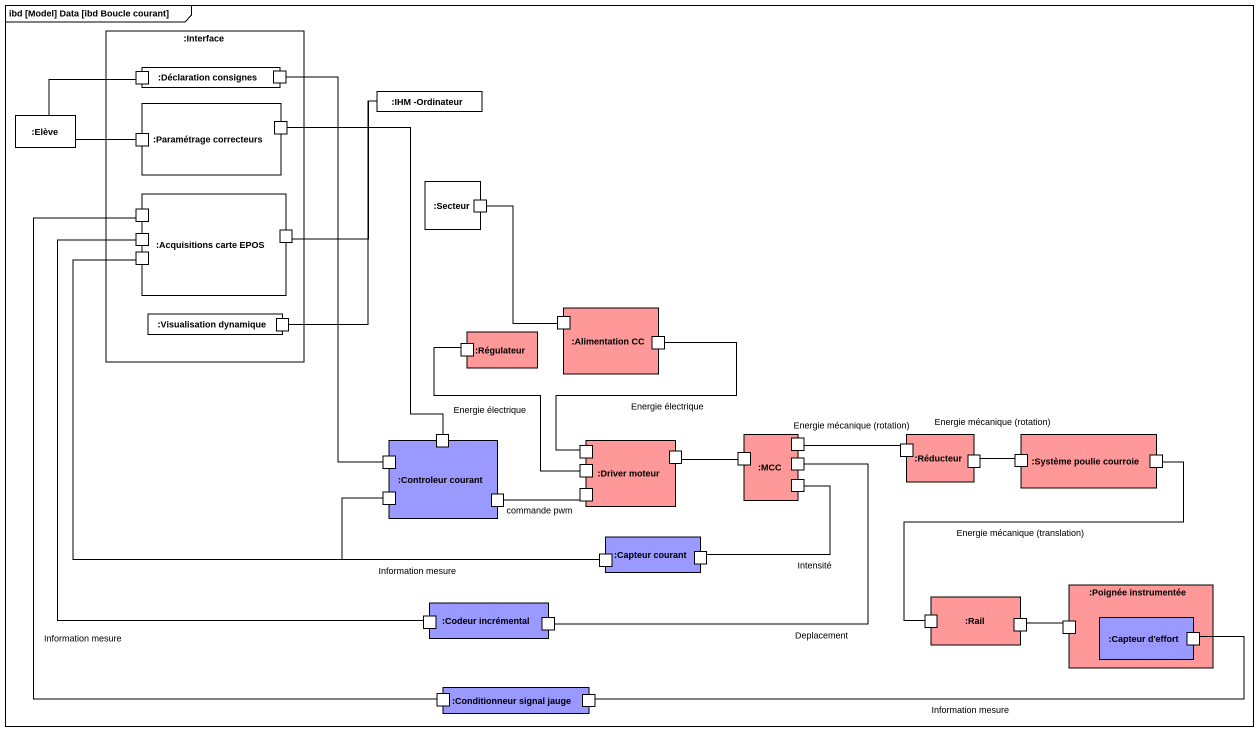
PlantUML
@startuml
mainframe ibd [Model] Data [ibd Boucle courant]
rectangle ":Interface" as Interface_ {
  rectangle ":Déclaration consignes" as Déclaration_consignes {
    port " " as port1
    port " " as port2
  }
  rectangle ":Paramétrage correcteurs" as Paramétrage_correcteurs {
    port " " as port3
    port " " as port4
  }
  rectangle ":Acquisitions carte EPOS" as Acquisitions_carte_EPOS {
    port " " as port5
    port " " as port6
    port " " as port7
    port " " as port9
  }
  rectangle ":Visualisation dynamique" as Visualisation_dynamique {
    port " " as port10
  }
}
rectangle ":Elève" as Elève
rectangle ":IHM -Ordinateur" as IHM_Ordinateur
rectangle ":Secteur" as Secteur {
  port " " as port8
}
rectangle ":Alimentation CC" as Alimentation_CC #FF9999 {
  port " " as port12
  port " " as port13
}
rectangle ":Régulateur" as Régulateur #FF9999 {
  port " " as port11
}
rectangle ":Controleur courant" as Controleur_courant #9999FF {
  port " " as port14
  port " " as port15
  port " " as port26
  port " " as port27
}
rectangle ":Driver moteur" as Driver_moteur #FF9999 {
  port " " as port16
  port " " as port17
  port " " as port18
  port " " as port28
}
rectangle ":MCC" as MCC #FF9999 {
  port " " as port19
  port " " as port20
  port " " as port21
  port " " as port29
}
rectangle ":Réducteur" as Réducteur #FF9999 {
  port " " as port22
  port " " as port23
}
rectangle ":Système poulie courroie" as Système_poulie_courroie #FF9999 {
  port " " as port24
  port " " as port25
}
rectangle ":Capteur courant" as Capteur_courant #9999FF {
  port " " as port30
  port " " as port31
}
rectangle ":Codeur incrémental" as Codeur_incrémental #9999FF {
  port " " as port32
  port " " as port33
}
rectangle ":Rail" as Rail #FF9999 {
  port " " as port34
  port " " as port35
}
rectangle ":Poignée instrumentée" as Poignée_instrumentée #FF9999 {
  port " " as port36
  rectangle ":Capteur d'effort" as Capteur_d_effort #9999FF {
    port " " as port37
  }
}
rectangle ":Conditionneur signal jauge" as Conditionneur_signal_jauge #9999FF {
  port " " as port38
  port " " as port39
}
port2 -- port14
Elève -right- port1
Elève -right- port3
IHM_Ordinateur -- port7
port4 -- port15
port8 -- port12
port10 -up- IHM_Ordinateur
port13 -- port17 : Energie électrique
port16 -up- port11 : Energie électrique
port18 -right- port19
port20 -right- port22 : Energie mécanique (rotation)
port21 -- port33 : Deplacement
port23 -right- port24 : Energie mécanique (rotation)
port25 -- port34 : Energie mécanique (translation)
port27 -right- port28 : commande pwm
port29 -- port31 : Intensité
port30 -up- port9
port30 -left- port26 : Information mesure
port32 -up- port5
port35 -right- port36
port37 -left- port39 : Information mesure
port38 -up- port6 : Information mesure
@enduml
